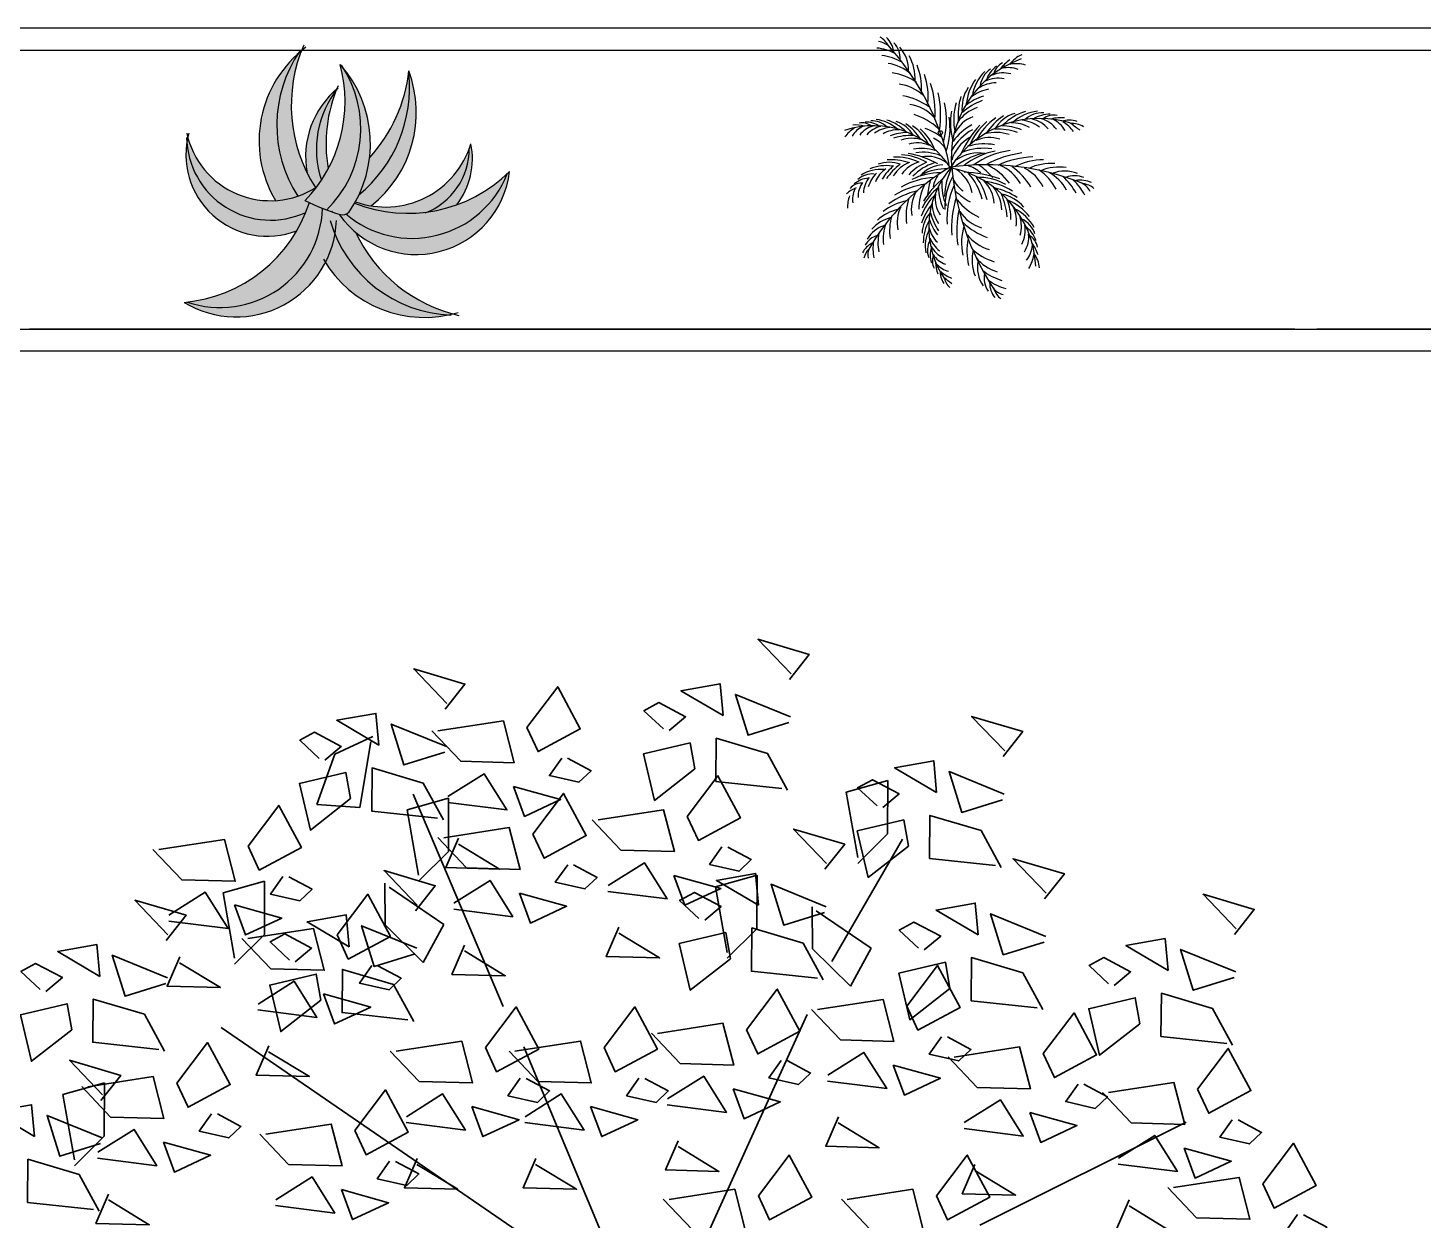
# Model space of a CAD drawing. Header units: millimetres. Extents: x 2667 to 2848, y -1 to 1765.
# Drawn here: x 2763.394 to 2766.538, y 1683.496 to 1686.181 of the extents above; entities that cross this region are included whole.
import ezdxf

# ---------------------------------------------------------------- set-up
doc = ezdxf.new("R2010")
doc.units = ezdxf.units.MM
for name, color, linetype in [('CINZA', 8, 'Continuous'), ('L-tree', 102, 'Continuous'), ('P_LMCT', 8, 'Continuous'), ('PAREDE', 7, 'Continuous'), ('VEGETACAO', 3, 'Continuous')]:
    doc.layers.add(name, color=color, linetype=linetype)
doc.layers.add('L-shrub', color=74, linetype='Continuous', lineweight=35)

# ---------------------------------------------------------------- blocks, each defined once
blk = doc.blocks.new('COQUEIRO')
at = {"layer": 'VEGETACAO', "color": 3, "linetype": 'Continuous'}
blk.add_circle((0.0488, -0.162), 0.00953, dxfattribs=at)
for centre, radius, start, end in [((-0.2592, 0.4816), 0.0892, 38.10063, 73.55212), ((-0.2842, 0.5119), 0.0956, 18.00467, 51.19333), ((-0.2845, 0.5128), 0.1111, 0.66257, 37.53141), ((-0.299, 0.3315), 0.2149, 52.66291, 75.78173), ((-1.1675, -0.1007), 1.1676, 3.58345, 33.67937), ((-0.2535, 0.4916), 0.105, 349.125, 34.47981), ((-0.2675, 0.4439), 0.1491, 349.08285, 34.11359), ((0.7413, 1.4699), 1.2085, 231.98607, 234.05068), ((-0.0547, 0.4696), 0.0894, 12.93374, 47.46008), ((-0.0587, 0.4574), 0.1092, 0.51448, 32.90542), ((-0.2734, 0.4581), 0.1255, 185.13494, 217.52588), ((-0.215, 0.3634), 0.1598, 147.45113, 171.11949), ((-0.2966, 0.2667), 0.2458, 51.48218, 73.93666), ((-0.263, 0.2781), 0.194, 39.1625, 73.12993), ((-0.298, 0.4095), 0.2038, 347.9478, 21.00057), ((-0.0479, 0.3613), 0.1389, 46.92087, 70.58924), ((-0.3131, 0.2642), 0.414, 318.81878, 35.07359), ((-0.0178, 0.3516), 0.1141, 43.05015, 75.00526), ((-0.0974, 0.4161), 0.1674, 2.09394, 19.91238), ((0.0226, 0.4169), 0.062, 335.90175, 29.97291), ((-0.209, 0.4481), 0.1925, 198.12798, 215.94643), ((0.094, 0.4635), 0.4761, 182.96678, 259.22158), ((-0.2355, 0.3333), 0.1312, 143.0351, 174.99021), ((-0.2704, 0.1703), 0.2599, 46.86087, 72.97936), ((-0.3323, 0.3727), 0.2613, 347.4771, 14.00821), ((-0.3224, 0.3333), 0.2756, 343.62358, 11.74846), ((-0.0082, 0.3321), 0.1039, 31.02531, 71.11922), ((-0.0089, 0.2962), 0.113, 28.27713, 66.76408), ((-0.023, 0.3888), 0.1172, 343.08759, 17.28368), ((0.0109, 0.3675), 0.0962, 332.73196, 19.96024), ((-0.0513, 0.3496), 0.168, 333.05239, 10.22995), ((0.1656, 0.3618), 0.1869, 349.23685, 12.35567), ((0.3123, 0.4211), 0.0966, 297.23651, 334.10536), ((0.2978, 0.3892), 0.0776, 334.67457, 10.12607), ((0.3116, 0.4205), 0.0831, 314.57861, 347.76727), ((-0.3182, 0.3638), 0.0712, 188.06745, 242.13861), ((-0.2571, 0.3707), 0.1347, 200.75669, 234.95277), ((-0.2303, 0.3088), 0.1195, 146.92114, 187.01505), ((-0.2042, 0.2769), 0.13, 151.27628, 189.76323), ((-0.2191, 0.1844), 0.1851, 37.83108, 75.04963), ((-0.4401, 0.2769), 0.415, 346.74968, 9.44742), ((-0.5084, 0.8691), 1.0153, 300.15739, 330.25331), ((-0.0376, 0.2548), 0.1458, 22.98041, 51.90604), ((-0.0398, 0.2288), 0.1443, 15.03055, 45.30229), ((-0.0805, 0.3344), 0.2062, 330.83443, 359.70625), ((0.0514, 0.2769), 0.226, 343.43481, 9.5533), ((0.1381, 0.313), 0.1687, 335.73644, 9.70387), ((0.2653, 0.381), 0.1297, 285.6568, 330.68753), ((0.1161, 0.3347), 0.2137, 348.05612, 10.5106), ((0.3078, 0.3888), 0.0913, 285.69894, 331.05375), ((-0.2727, 0.3274), 0.1106, 198.08012, 245.3084), ((-0.2036, 0.3552), 0.1932, 207.81041, 244.98797), ((-0.1489, 0.2596), 0.1677, 166.13433, 195.05995), ((-0.1285, 0.2377), 0.1659, 172.73808, 203.00981), ((-0.2631, 0.0222), 0.3041, 46.4938, 70.64563), ((-0.19, 0.0922), 0.1815, 33.55016, 73.07844), ((-0.4682, 0.2693), 0.4663, 342.5956, 3.64792), ((-0.1641, 0.1331), 0.2652, 14.28167, 33.70647), ((-0.1139, 0.1631), 0.2217, 17.04589, 37.50715), ((-0.0131, 0.2948), 0.1442, 317.56551, 358.38893), ((0.0823, 0.2425), 0.1609, 334.40502, 11.62357), ((0.2267, 0.3914), 0.1773, 284.52174, 317.57451), ((-0.1664, 0.3622), 0.2372, 218.33411, 247.20593), ((-0.0148, 0.2307), 0.2549, 180.53322, 200.99448), ((0.0519, 0.2391), 0.305, 184.3339, 203.75869), ((-0.2529, -0.041), 0.289, 38.77469, 63.71862), ((-0.3446, 0.2244), 0.3634, 335.57655, 3.99041), ((-0.0516, 0.1355), 0.1238, 350.59188, 35.28856), ((-0.0744, 0.1545), 0.1605, 0.74987, 35.15917), ((-0.0872, 0.2896), 0.2342, 312.24036, 341.21637), ((-0.1098, 0.3259), 0.2566, 320.04545, 341.67696), ((0.0219, 0.1839), 0.1578, 330.1241, 9.65238), ((-0.061, 0.2136), 0.2645, 343.06774, 7.21957), ((0.1579, 0.3807), 0.2396, 280.19752, 308.3224), ((0.1847, 0.4038), 0.2272, 284.05104, 310.58215), ((-0.1994, 0.2786), 0.1658, 219.65144, 260.47485), ((-0.1339, 0.3753), 0.2951, 236.3634, 257.99491), ((-0.0445, 0.1949), 0.1846, 182.88119, 217.2905), ((-0.0517, 0.1615), 0.1423, 182.7518, 227.44848), ((0.0889, 0.1947), 0.2563, 192.20856, 217.67514), ((0.1122, 0.1971), 0.259, 193.56238, 222.69196), ((-0.2359, -0.1246), 0.3121, 45.84018, 61.26731), ((-0.2729, 0.1764), 0.3016, 331.72838, 1.22978), ((-0.1829, 0.0721), 0.2253, 355.3484, 24.47798), ((-0.2515, 0.3814), 0.4439, 309.66064, 328.04407), ((-0.1656, 0.0829), 0.2229, 0.36523, 25.8318), ((-0.0882, 0.2751), 0.2395, 307.09056, 335.9438), ((-0.1061, 0.181), 0.2513, 335.34863, 0.29256), ((0.0682, 0.4503), 0.3609, 283.32362, 306.02136), ((0.3159, 0.1242), 0.1039, 322.95631, 3.05022), ((0.3305, 0.1405), 0.1141, 334.98115, 6.93626), ((0.3281, 0.172), 0.1389, 338.85187, 2.52024), ((-0.5826, 0.1622), 0.0956, 230.27309, 263.46175), ((-0.5479, 0.1437), 0.0892, 207.9143, 243.36579), ((-0.4087, 0.2126), 0.2149, 205.68469, 228.80351), ((-0.1578, 1.1497), 1.1676, 247.78705, 277.88297), ((-0.3448, 0.2231), 0.2458, 207.52976, 229.98424), ((-0.3493, 0.1879), 0.194, 208.33649, 242.30392), ((-0.2451, 0.2167), 0.2599, 208.48706, 234.60555), ((-0.2487, 0.1636), 0.1851, 206.41679, 243.63534), ((-0.0985, 0.2389), 0.3041, 210.82079, 234.97262), ((-0.1525, 0.1534), 0.1815, 208.38798, 247.91626), ((-0.1287, 0.3263), 0.2693, 236.824, 265.8), ((-0.0345, 0.2414), 0.289, 217.7478, 242.69173), ((-0.1174, 0.3139), 0.2754, 242.09656, 270.9498), ((0.0686, 0.1422), 0.167, 191.49178, 237.45379), ((-0.1403, -0.02), 0.1475, 27.41088, 54.32759), ((-0.286, 0.1354), 0.3164, 332.7885, 358.02955), ((-0.046, 0.1017), 0.1283, 323.98483, 350.90153), ((0.0646, 0.3556), 0.316, 272.15049, 300.56435), ((-0.1646, 0.1353), 0.2714, 342.41412, 357.84125), ((0.0514, 0.4692), 0.4055, 279.16954, 300.22186), ((0.2332, 0.1227), 0.1458, 314.91141, 343.83703), ((0.2823, 0.1116), 0.113, 320.20813, 358.69508), ((0.363, 0.1592), 0.1172, 275.01859, 309.21467), ((0.406, 0.1274), 0.062, 267.83275, 321.90391), ((0.3605, 0.2384), 0.1674, 294.02493, 311.84338), ((-0.5836, 0.1624), 0.1111, 243.93501, 280.80385), ((-0.5567, 0.1362), 0.105, 246.98661, 292.34142), ((-0.5126, 0.1594), 0.1491, 247.35283, 292.38357), ((-0.485, 0.1961), 0.2038, 260.46585, 293.51862), ((-0.476, -0.0463), 0.4761, 289.67672, 5.93153), ((-0.0448, 0.5259), 0.5105, 249.99629, 268.37973), ((0.0508, 0.2414), 0.3121, 220.19911, 235.62624), ((-0.0328, 0.127), 0.1475, 227.13884, 254.05554), ((0.3504, 0.2205), 0.414, 212.10883, 288.36364), ((0.0181, 0.2754), 0.2752, 269.36244, 294.6035), ((0.0313, 0.1279), 0.1452, 272.51757, 318.47958), ((0.0551, 0.2812), 0.2623, 268.30233, 297.80372), ((0.0095, 0.1892), 0.2253, 287.2794, 316.40898), ((0.026, 0.1773), 0.2229, 292.29622, 317.7628), ((0.1174, 0.0911), 0.1238, 282.52288, 327.21956), ((0.1264, 0.1194), 0.1605, 292.68086, 327.09017), ((0.0731, 0.1945), 0.2652, 306.21267, 325.63747), ((0.1197, 0.1592), 0.2217, 308.97688, 329.43815), ((0.291, 0.1922), 0.2062, 262.76543, 291.63725), ((0.2083, 0.115), 0.1443, 306.96155, 337.23328), ((0.316, 0.1708), 0.168, 264.98339, 302.16095), ((0.3559, 0.1198), 0.0962, 264.66296, 311.89124), ((-0.3989, 0.2495), 0.4761, 251.03578, 327.29058), ((-0.4558, 0.237), 0.2613, 267.45821, 293.98932), ((-0.4152, 0.2352), 0.2756, 269.71796, 297.84284), ((-0.3833, 0.3617), 0.415, 272.019, 294.71674), ((-0.3815, 0.3908), 0.4663, 277.8185, 298.87082), ((-0.3129, 0.2786), 0.3634, 277.47601, 305.88987), ((-0.2515, 0.2179), 0.3016, 280.23664, 309.73804), ((-0.1214, 0.0959), 0.167, 259.56078, 305.52279), ((-0.214, 0.2389), 0.3164, 283.43687, 308.67792), ((-0.5087, 0.1441), 0.5105, 318.0653, 336.44873), ((-0.1633, 0.007), 0.167, 298.20173, 344.16373), ((1.1493, 0.2277), 1.1676, 192.22913, 222.32505), ((0.1077, 0.0895), 0.1452, 233.87663, 279.83863), ((0.1289, 0.151), 0.2253, 248.63845, 277.76803), ((0.2707, 0.3684), 0.4439, 241.59163, 259.97507), ((0.2331, 0.1772), 0.2395, 239.02156, 267.8748), ((0.247, 0.1817), 0.2342, 244.17136, 273.14736), ((0.2723, 0.2162), 0.2566, 251.97645, 273.60796), ((0.2795, 0.115), 0.1442, 249.49651, 290.31992), ((-0.1515, 0.1444), 0.2563, 260.27756, 285.74414), ((-0.145, 0.1669), 0.259, 261.63139, 290.76096), ((-0.3391, -0.0025), 0.2754, 310.16556, 339.0188), ((-0.2261, 0.0477), 0.259, 300.27233, 329.40191), ((-0.2171, 0.0261), 0.2563, 298.91851, 324.38508), ((-0.272, -0.2058), 0.2754, 348.80651, 17.65975), ((0.3065, -0.1806), 0.3016, 160.37407, 189.87546), ((0.3846, -0.2174), 0.3634, 164.22223, 192.63609), ((0.1459, -0.0065), 0.1475, 216.05657, 242.97327), ((0.2961, 0.002), 0.2395, 200.38061, 229.23385), ((0.1343, 0.1314), 0.2229, 253.65528, 279.12186), ((0.1519, 0.007), 0.1238, 243.88193, 288.57861), ((0.3097, -0.0032), 0.2342, 205.53041, 234.50642), ((-1.3945, -1.3002), 1.3898, 52.05869, 54.12329), ((-0.4215, -0.0745), 0.1598, 215.52013, 239.18849), ((-0.4012, -0.1047), 0.1312, 211.1041, 243.05921), ((-0.3765, -0.1091), 0.1195, 214.99014, 255.08405), ((-0.3372, -0.0968), 0.13, 219.34528, 257.83223), ((-0.3005, -0.0519), 0.1677, 234.20333, 263.12895), ((-0.2726, -0.0412), 0.1659, 240.80708, 271.07881), ((-0.2236, 0.0616), 0.2549, 248.60222, 269.06348), ((-0.2065, 0.1267), 0.305, 252.4029, 271.82769), ((-0.3369, -0.0917), 0.1658, 287.72044, 328.54385), ((-0.2015, 0.0208), 0.1846, 250.9502, 285.3595), ((-0.4022, 0.0052), 0.2951, 304.43241, 326.06391), ((-0.1732, 0.0016), 0.1423, 250.82081, 295.51748), ((-0.3549, -0.0082), 0.2693, 304.893, 333.869), ((-0.1449, -0.099), 0.1423, 289.46175, 334.15843), ((-0.2806, -0.2201), 0.2693, 343.53394, 12.50995), ((0.2247, 0.1113), 0.3121, 234.48586, 249.91299), ((0.5136, -0.2432), 0.4663, 171.24128, 192.2936), ((0.254, 0.0312), 0.289, 227.42037, 252.3643), ((0.1766, 0.0234), 0.1605, 254.03992, 288.44922), ((0.351, 0.008), 0.2566, 213.3355, 234.96701), ((0.2934, -0.0756), 0.1442, 210.85556, 251.67898), ((0.1819, 0.1155), 0.2652, 267.57173, 286.99652), ((0.1962, 0.0588), 0.2217, 270.33594, 290.7972), ((0.3507, -0.0224), 0.2062, 224.12448, 252.9963), ((0.2378, -0.0311), 0.1443, 268.3206, 298.59234), ((0.3568, -0.0548), 0.168, 226.34245, 263.52), ((0.2621, -0.0407), 0.1458, 276.27047, 305.19609), ((0.2935, -0.08), 0.113, 281.56719, 320.05413), ((0.3276, -0.0911), 0.1039, 284.31536, 324.40927), ((0.3492, -0.0875), 0.1141, 296.3402, 328.29531), ((0.367, -0.0614), 0.1389, 300.21092, 323.87929), ((-0.5433, -0.1016), 0.1028, 238.64928, 273.17562), ((-0.5311, -0.0932), 0.1255, 253.20395, 285.59488), ((-0.4978, -0.0373), 0.1925, 266.19698, 284.01543), ((-0.4604, -0.1701), 0.0712, 256.13645, 310.20761), ((-0.4439, -0.1108), 0.1347, 268.82569, 303.02177), ((-0.4096, -0.1414), 0.1106, 266.14912, 313.37741), ((-0.4096, -0.067), 0.1932, 275.87941, 313.05697), ((-0.4022, -0.0299), 0.2372, 286.40311, 315.27493), ((-0.179, -0.1017), 0.1846, 289.59114, 324.00044), ((-0.326, -0.2392), 0.2951, 343.07335, 4.70486), ((0.4869, -0.2549), 0.415, 175.39537, 198.0931), ((0.2119, -0.1099), 0.1815, 222.19584, 261.72412), ((0.3561, -0.1195), 0.0962, 226.02201, 273.25029), ((0.3862, -0.0932), 0.1172, 236.37764, 270.57373), ((0.4, -0.1449), 0.062, 229.1918, 283.26296), ((0.4338, -0.0298), 0.1674, 255.38399, 273.20244), ((-0.2217, -0.0836), 0.2549, 287.24316, 307.70442), ((-0.249, -0.0221), 0.305, 291.04384, 310.46864), ((-0.3041, -0.2666), 0.2372, 325.04406, 353.91588), ((-0.2146, -0.2741), 0.1658, 326.36138, 7.1848), ((0.2737, -0.0297), 0.3041, 235.13948, 259.29131), ((0.3791, -0.3284), 0.2756, 172.26927, 200.39415), ((-0.2109, -0.2203), 0.1677, 272.84427, 301.7699), ((-0.2403, -0.3583), 0.1106, 304.79007, 352.01835), ((-0.1958, -0.1944), 0.1659, 279.44802, 309.71976), ((-0.2867, -0.3002), 0.1932, 314.52036, 351.69792), ((0.2546, -0.1967), 0.1851, 226.47676, 263.69531), ((0.3948, -0.3659), 0.2613, 176.12278, 202.65389), ((-0.2346, -0.3124), 0.1195, 253.63109, 293.725), ((-0.2115, -0.2782), 0.13, 257.98623, 296.47318), ((-0.262, -0.4124), 0.0712, 294.7774, 348.84856), ((-0.2862, -0.3558), 0.1347, 307.46663, 341.66272), ((0.3032, -0.1751), 0.2599, 235.50655, 261.62504), ((0.3663, -0.4074), 0.2038, 176.59348, 209.64625), ((0.312, -0.2827), 0.194, 227.80818, 261.77561), ((0.3414, -0.446), 0.1491, 177.72854, 222.75927), ((-0.2913, -0.3135), 0.1598, 254.16107, 277.82944), ((-0.3653, -0.3966), 0.1255, 291.84489, 324.23583), ((-0.2566, -0.3244), 0.1312, 249.74505, 281.70016), ((-0.3742, -0.3321), 0.1925, 304.83793, 322.65637), ((0.3435, -0.2664), 0.2458, 240.12786, 262.58234), ((0.3348, -0.4953), 0.105, 177.77068, 223.12549), ((0.3556, -0.3301), 0.2149, 241.30859, 264.42741), ((0.3686, -0.5116), 0.1111, 189.30825, 226.1771), ((0.3388, -0.4845), 0.0892, 226.74631, 262.19781), ((0.3681, -0.5107), 0.0956, 206.65036, 239.83901)]:
    blk.add_arc(centre, radius, start, end, dxfattribs=at)
blk = doc.blocks.new('AV5')
at = {"layer": 'VEGETACAO', "xscale": 0.5, "yscale": 0.5, "zscale": 0.5}
blk.add_blockref('COQUEIRO', (-0.0275, 0.096), dxfattribs=at)
blk = doc.blocks.new('AV6')
h = blk.add_hatch(color=106)
h.paths.add_polyline_path([(-0.4477, -0.003, -0.005016), (-0.443, 0.0016, -0.513349), (-0.0794, 0.0927, -0.175433), (-0.0658, 0.0935, -0.022246), (-0.0262, 0.0798, -0.504406), (0.2789, 0.2908, -0.005016), (0.2854, 0.2915, 0.526482), (-0.0544, 0.1384, 0.288035), (-0.3101, 0.3198, 0.009659), (-0.32, 0.3175, -0.219762), (-0.1006, 0.1335, 0.597519)])
h.paths.add_polyline_path([(0.0113, 0.0887, 0.017799), (0.0033, 0.0669, -0.005772), (0.0131, 0.0621, 0.030703), (-0.0125, 0.0322, -0.506864), (0.2773, -0.08, 0.014459), (0.2793, -0.0695, 0.525417)])
h = blk.add_hatch(color=74)
h.paths.add_polyline_path([(-0.443, 0.0016, -0.291066), (-0.0987, 0.068, -0.022677), (-0.0856, 0.0885, -0.094648), (-0.0794, 0.0927, 0.513349)])
h.paths.add_polyline_path([(0.0131, 0.0621, 0.028086), (-0.0354, 0.0833, 0.353279), (-0.0741, -0.2351, 0.011523), (-0.0661, -0.2445, -0.264453)])
h.paths.add_polyline_path([(0.0316, 0.1301, 0.035308), (0.0113, 0.0887, -0.525417), (0.2793, -0.0695, 0.577919)])
h.paths.add_polyline_path([(-0.3101, 0.3198, -0.288035), (-0.0544, 0.1384, -0.074612), (-0.0328, 0.2019, 0.314228)])
h.paths.add_polyline_path([(0.0084, -0.0003, 0.028355), (-0.0107, 0.0333, 0.00267), (-0.0125, 0.0322, 0.015403), (-0.0239, 0.0161, -0.246599), (-0.057, -0.1859, -0.00232), (-0.0581, -0.1888, 0.266418)])
h = blk.add_hatch(color=72)
h.paths.add_polyline_path([(0.2789, 0.2908, 0.504406), (-0.0262, 0.0798, -0.017106), (0.0033, 0.0669, -0.295443)])
h.paths.add_polyline_path([(-0.1005, 0.0649, 0.046042), (-0.1362, 0.0741, 0.325454), (-0.2207, -0.23, -0.162584), (-0.1327, -0.0351, -0.098869)])
h.paths.add_polyline_path([(-0.0239, 0.0161, 0.02315), (-0.0391, -0.0093, -0.137861), (-0.057, -0.1859, 0.246599)])
h.paths.add_polyline_path([(-0.2628, 0.0878, 0.052527), (-0.3293, 0.0715, 0.21466), (-0.3608, -0.0658, -0.015101), (-0.3569, -0.0543, -0.301897)])
h.paths.add_polyline_path([(0.0796, 0.0622, 0.066648), (0.0294, 0.0523, -0.296118), (0.029, -0.2686, 0.358442)])
h = blk.add_hatch(color=3)
h.paths.add_polyline_path([(0.0294, 0.0523, 0.057851), (-0.0107, 0.0333, -0.240197), (0.0213, -0.2753, 0.009659), (0.029, -0.2686, 0.296118)])
h.paths.add_polyline_path([(-0.0354, 0.0833, 0.017041), (-0.0658, 0.0935, 0.274641), (-0.0856, 0.0885, 0.336018), (-0.0741, -0.2351, -0.353279)])
h.paths.add_polyline_path([(-0.1005, 0.0649, -0.003329), (-0.0987, 0.068, 0.128581), (-0.2628, 0.0878, 0.301897), (-0.3569, -0.0543, -0.411027)])
at = {"layer": 'P_LMCT'}
for centre, radius, start, end in [((-0.4095, -0.0121), 0.3415, 25.229, 77.1188), ((-0.256, 0.062), 0.2634, 30.1642, 106.8497), ((-0.3266, 0.0255), 0.2947, 16.1293, 87.9282), ((0.1681, 0.0983), 0.226, 58.725, 177.7875), ((0.2043, 0.0726), 0.2306, 71.2185, 178.2095), ((0.3141, -0.034), 0.3267, 95.0361, 162.0233), ((-0.2374, -0.0281), 0.2118, 35.3303, 173.1806), ((-0.2285, -0.0833), 0.2306, 49.6374, 158.3383), ((0.0979, -0.0411), 0.1836, 344.5826, 111.1809), ((0.0908, -0.0827), 0.189, 0.7549, 114.8716), ((-0.2187, -0.2359), 0.3267, 68.4571, 134.5207), ((-0.1925, -0.0321), 0.1716, 142.8513, 191.3124), ((-0.1685, -0.1243), 0.201, 70.2322, 163.0686), ((-0.2029, -0.0541), 0.154, 110.8015, 180.4803), ((0.0304, -0.136), 0.2681, 128.4295, 200.5403), ((0.1337, -0.0657), 0.2681, 144.805, 221.8306), ((0.1425, -0.0999), 0.2553, 134.0736, 213.9976), ((-0.0715, 0.0743), 0.02, 73.4657, 136.0217), ((-0.1999, -0.3583), 0.4712, 63.0896, 73.4657), ((0.041, 0.1045), 0.0912, 190.3947, 191.4808), ((0.0903, -0.192), 0.3127, 129.4512, 186.0898), ((0.2431, -0.1608), 0.3203, 135.7047, 195.147), ((0.0913, -0.1301), 0.1926, 12.0444, 122.5933), ((-0.2974, -0.1524), 0.3415, 336.5963, 32.8642), ((-0.1468, -0.0724), 0.2634, 306.8653, 30.7421), ((0.0134, 0.0619), 0, 306.1793, 0), ((-0.218, -0.1078), 0.2947, 325.7868, 32.9122), ((-0.2328, -0.0534), 0.2202, 321.1847, 18.3975), ((-0.1891, -0.0365), 0.2009, 309.5461, 10.3854), ((-0.3622, -0.0658), 0.328, 336.5687, 9.9121), ((0.1152, -0.2643), 0.3376, 137.2327, 174.171)]:
    blk.add_arc(centre, radius, start, end, dxfattribs=at)
blk = doc.blocks.new('flower shrub 2')
at = {"layer": 'L-shrub', "color": 201}
for p, q in [((-106.23, 211.82), (-92.99, 218)), ((-93.69, 216.06), (-97.6, 193.26)), ((-112.6, 194.32), (-106.23, 211.82)), ((71.95, 198.59), (86.43, 202.67)), ((86.43, 202.67), (86.36, 184.05)), ((-81.12, 192.39), (-66.64, 196.47)), ((-66.64, 196.47), (-66.71, 177.85)), ((75.99, 175.82), (71.95, 198.59)), ((-97.6, 193.26), (-112.6, 194.32)), ((-77.07, 169.62), (-81.12, 192.39)), ((86.36, 184.05), (75.99, 173.75)), ((-66.71, 177.85), (-77.08, 167.55)), ((-145.24, 163.47), (-130.76, 167.54)), ((-130.76, 167.54), (-130.83, 148.93)), ((-88.72, 152.29), (-88.87, 166.9)), ((-87.4, 165.46), (-68.26, 152.47)), ((26.45, 165.53), (40.92, 169.61)), ((30.49, 142.76), (26.45, 165.53)), ((40.92, 169.61), (40.85, 150.99)), ((-141.2, 140.7), (-145.24, 163.47)), ((60.21, 144.02), (60.06, 158.64)), ((61.53, 157.19), (80.67, 144.21)), ((-75.44, 139.25), (-88.72, 152.29)), ((-68.26, 152.47), (-75.44, 139.25)), ((40.85, 150.99), (30.48, 140.69)), ((-130.83, 148.93), (-141.21, 138.63)), ((73.5, 130.99), (60.21, 144.02)), ((80.67, 144.21), (73.5, 130.99)), ((-201.09, 93.22), (-186.61, 97.3)), ((-186.61, 97.3), (-186.68, 78.69))]:
    blk.add_line(p, q, dxfattribs=at)
at = {"layer": 'L-shrub', "color": 98}
for p, q in [((-197.05, 70.45), (-201.09, 93.22)), ((-186.68, 78.69), (-197.06, 68.38))]:
    blk.add_line(p, q, dxfattribs=at)
at = {"layer": 'L-shrub', "color": 92}
for points in [[(52.15, 237.83), (59.05, 246.56), (41.2, 251.84), (52.74, 239.81)], [(-67.82, 227.5), (-60.92, 236.23), (-78.77, 241.51), (-67.23, 229.48)], [(-39.32, 221.12), (-28.59, 235.29), (-20.71, 220.61), (-35.41, 212.74), (-39.32, 221.12)], [(29.03, 225.28), (27.99, 236.36), (14.33, 233.94), (29.03, 225.28)], [(10.23, 220.07), (15.95, 224.84), (6.62, 229.76), (1.48, 226.97), (8.24, 220.66)], [(52.02, 222.79), (37.77, 218.39), (33.35, 232.62), (52.6, 224.77)], [(-90.95, 214.95), (-91.98, 226.03), (-105.64, 223.61), (-90.95, 214.95)], [(126.62, 210.97), (133.52, 219.7), (115.67, 224.99), (127.2, 212.95)], [(-109.75, 209.74), (-104.02, 214.51), (-113.35, 219.43), (-118.49, 216.64), (-111.73, 210.33)], [(-67.96, 212.46), (-82.2, 208.06), (-86.62, 222.29), (-67.37, 214.44)], [(-70.39, 219.89), (-47.54, 223.41), (-43.79, 208.84), (-62.4, 209.34), (-72.46, 219.95)], [(19.2, 206.65), (5.18, 195.71), (1.34, 211.93), (17.57, 215.74), (19.2, 206.65)], [(49.53, 199.82), (26.54, 202.32), (26.68, 217.36), (44.53, 212.08), (51.52, 199.24)], [(-27.19, 210.46), (-31.5, 204.37), (-21.21, 202.03), (-16.97, 206.05), (-25.13, 210.4)], [(103.49, 198.43), (102.46, 209.5), (88.8, 207.08), (103.49, 198.43)], [(-100.78, 196.32), (-114.8, 185.38), (-118.63, 201.6), (-102.4, 205.41), (-100.78, 196.32)], [(-70.44, 189.49), (-93.43, 191.99), (-93.29, 207.03), (-75.44, 201.75), (-68.45, 188.91)], [(-66.87, 197.06), (-54.24, 204.99), (-46.3, 192.37), (-66.93, 195)], [(16.53, 190.13), (27.26, 204.31), (35.14, 189.63), (20.44, 181.76), (16.53, 190.13)], [(126.48, 195.93), (112.24, 191.53), (107.82, 205.76), (127.07, 197.91)], [(-44.01, 200.58), (-40.16, 190.14), (-27.58, 196), (-44.01, 200.58)], [(84.69, 193.22), (90.42, 197.99), (81.09, 202.9), (75.95, 200.11), (82.71, 193.8)], [(-37.25, 183.93), (-26.52, 198.11), (-18.64, 183.43), (-33.34, 175.56), (-37.25, 183.93)], [(-136.54, 179.8), (-125.81, 193.98), (-117.93, 179.3), (-132.63, 171.43), (-136.54, 179.8)], [(124, 172.97), (101.01, 175.46), (101.15, 190.5), (119, 185.22), (125.98, 172.38)], [(-68.32, 182.7), (-45.47, 186.22), (-41.72, 171.65), (-60.33, 172.15), (-70.39, 182.76)], [(64.56, 171.72), (71.46, 180.45), (53.61, 185.73), (65.15, 173.7)], [(93.66, 179.79), (79.64, 168.86), (75.81, 185.07), (92.04, 188.89), (93.66, 179.79)], [(-63.13, 182.49), (-67.54, 172.28), (-48.93, 171.78), (-63.18, 180.43)], [(28.66, 179.47), (24.35, 173.38), (34.64, 171.04), (38.88, 175.06), (30.72, 179.41)], [(141.1, 161.39), (148, 170.12), (130.14, 175.4), (141.68, 163.37)], [(-78.16, 157.26), (-71.26, 165.99), (-89.12, 171.27), (-77.58, 159.24)], [(-25.12, 173.27), (-29.43, 167.19), (-19.14, 164.84), (-14.9, 168.86), (-23.06, 173.21)], [(-11.02, 166.07), (1.61, 174), (9.54, 161.38), (-11.08, 164.01)], [(41.44, 159.17), (40.4, 170.25), (26.74, 167.83), (41.44, 159.17)], [(-124.41, 169.14), (-128.72, 163.05), (-118.43, 160.71), (-114.19, 164.73), (-122.34, 169.08)], [(-64.8, 159.87), (-52.17, 167.8), (-44.24, 155.19), (-64.86, 157.81)], [(11.84, 169.59), (15.69, 159.15), (28.27, 165.01), (11.84, 169.59)], [(64.43, 156.68), (50.18, 152.28), (45.76, 166.51), (65.01, 158.66)], [(-105.51, 148.81), (-94.78, 162.99), (-86.9, 148.31), (-101.6, 140.44), (-105.51, 148.81)], [(-41.95, 163.39), (-38.09, 152.95), (-25.52, 158.81), (-41.95, 163.39)], [(22.64, 153.96), (28.36, 158.73), (19.03, 163.65), (13.89, 160.86), (20.65, 154.55)], [(207.29, 148.99), (214.19, 157.72), (196.34, 163.01), (207.88, 150.97)], [(-141.23, 159.26), (-137.38, 148.82), (-124.8, 154.68), (-141.23, 159.26)], [(-101.29, 144.71), (-102.33, 155.79), (-115.98, 153.37), (-101.29, 144.71)], [(117.97, 148.84), (116.93, 159.92), (103.28, 157.5), (117.97, 148.84)], [(140.96, 146.35), (126.72, 141.95), (122.3, 156.18), (141.55, 148.33)], [(-78.3, 142.22), (-92.54, 137.81), (-96.96, 152.05), (-77.71, 144.2)], [(-7.28, 151.5), (-11.69, 141.29), (6.92, 140.79), (-7.33, 149.44)], [(61.95, 133.71), (38.95, 136.21), (39.09, 151.25), (56.94, 145.97), (63.93, 133.13)], [(99.17, 143.63), (104.9, 148.4), (95.57, 153.32), (90.43, 150.53), (97.19, 144.22)], [(-120.09, 139.5), (-114.36, 144.27), (-123.69, 149.19), (-128.83, 146.4), (-122.07, 140.09)], [(31.61, 140.54), (17.59, 129.6), (13.76, 145.82), (29.99, 149.63), (31.61, 140.54)], [(184.16, 136.45), (183.13, 147.53), (169.47, 145.1), (184.16, 136.45)], [(-188.17, 134.38), (-189.2, 145.46), (-202.86, 143.04), (-188.17, 134.38)], [(-165.18, 131.89), (-179.42, 127.48), (-183.84, 141.72), (-164.59, 133.87)], [(-61.06, 145.31), (-65.47, 135.09), (-46.86, 134.59), (-61.11, 143.24)], [(207.15, 133.95), (192.91, 129.55), (188.49, 143.78), (207.74, 135.93)], [(108.14, 130.21), (94.12, 119.27), (90.29, 135.49), (106.52, 139.3), (108.14, 130.21)], [(93.06, 124.02), (103.79, 138.2), (111.67, 123.52), (96.98, 115.65), (93.06, 124.02)], [(138.48, 123.38), (115.49, 125.88), (115.63, 140.92), (133.48, 135.64), (140.46, 122.8)], [(165.36, 131.24), (171.09, 136.01), (161.76, 140.92), (156.62, 138.13), (163.38, 131.82)], [(-167.66, 108.92), (-190.65, 111.42), (-190.51, 126.46), (-172.66, 121.17), (-165.67, 108.33)], [(37.21, 115.75), (47.94, 129.93), (55.82, 115.25), (41.13, 107.38), (37.21, 115.75)], [(174.33, 117.81), (160.31, 106.88), (156.48, 123.09), (172.71, 126.91), (174.33, 117.81)], [(204.67, 110.99), (181.68, 113.48), (181.82, 128.52), (199.67, 123.24), (206.65, 110.4)], [(-53.8, 109.56), (-43.07, 123.73), (-35.19, 109.05), (-49.89, 101.18), (-53.8, 109.56)], [(61.99, 122.79), (84.85, 126.31), (88.59, 111.74), (69.98, 112.24), (59.92, 122.85)], [(140.64, 107.49), (151.37, 121.67), (159.25, 106.99), (144.55, 99.12), (140.64, 107.49)], [(105.19, 113.36), (100.89, 107.27), (111.17, 104.93), (115.42, 108.95), (107.26, 113.3)], [(-84.87, 108.33), (-62.02, 111.85), (-58.27, 97.28), (-76.88, 97.78), (-86.94, 108.38)], [(-43.5, 108.33), (-20.65, 111.85), (-16.9, 97.28), (-35.51, 97.78), (-45.57, 108.38)], [(65.51, 99.96), (78.14, 107.89), (86.08, 95.27), (65.46, 97.9)], [(194.42, 95.09), (205.15, 109.27), (213.03, 94.59), (198.33, 86.72), (194.42, 95.09)], [(-187.79, 91.15), (-180.89, 99.88), (-198.75, 105.16), (-187.21, 93.13)], [(49.34, 105.09), (45.04, 99.01), (55.32, 96.67), (59.57, 100.68), (51.41, 105.04)], [(88.37, 103.48), (92.23, 93.04), (104.8, 98.9), (88.37, 103.48)], [(-192.43, 95.93), (-169.58, 99.45), (-165.83, 84.88), (-184.44, 85.38), (-194.5, 95.99)], [(-41.67, 98.9), (-45.98, 92.81), (-35.69, 90.47), (-31.45, 94.49), (-39.6, 98.84)], [(-0.3, 98.9), (-4.61, 92.81), (5.68, 90.47), (9.92, 94.49), (1.76, 98.84)], [(9.66, 91.7), (22.29, 99.62), (30.23, 87.01), (9.61, 89.63)], [(163.35, 93.87), (186.2, 97.38), (189.95, 82.82), (171.34, 83.32), (161.28, 93.92)], [(-99.31, 80.63), (-88.58, 94.81), (-80.7, 80.13), (-95.39, 72.26), (-99.31, 80.63)], [(-39.98, 85.5), (-27.35, 93.43), (-19.41, 80.81), (-40.04, 83.43)], [(32.52, 95.21), (36.38, 84.78), (48.95, 90.64), (32.52, 95.21)], [(152.77, 96.83), (148.46, 90.75), (158.75, 88.4), (162.99, 92.42), (154.83, 96.77)], [(-17.12, 89.02), (-13.27, 78.58), (-0.69, 84.44), (-17.12, 89.02)], [(-149.23, 86.5), (-153.54, 80.42), (-143.25, 78.07), (-139.01, 82.09), (-147.17, 86.44)], [(69.26, 85.39), (64.84, 75.18), (83.45, 74.68), (69.2, 83.33)], [(206.55, 84.43), (202.24, 78.35), (212.53, 76.01), (216.77, 80.02), (208.61, 84.38)], [(166.87, 71.04), (179.5, 78.96), (187.44, 66.35), (166.81, 68.97)], [(13.41, 77.13), (8.99, 66.92), (27.6, 66.41), (13.35, 75.06)], [(189.73, 74.55), (193.58, 64.12), (206.16, 69.98), (189.73, 74.55)], [(217.17, 62.04), (227.9, 76.22), (235.78, 61.54), (221.08, 53.67), (217.17, 62.04)], [(-87.18, 69.97), (-91.48, 63.89), (-81.2, 61.54), (-76.95, 65.56), (-85.11, 69.92)], [(-77.6, 70.93), (-82.02, 60.72), (-63.41, 60.22), (-77.66, 68.87)], [(-36.23, 70.93), (-40.65, 60.72), (-22.04, 60.22), (-36.29, 68.87)], [(41.35, 57.91), (52.08, 72.09), (59.96, 57.41), (45.26, 49.54), (41.35, 57.91)], [(103.41, 57.91), (114.13, 72.09), (122.01, 57.41), (107.32, 49.54), (103.41, 57.91)], [(116.83, 68.87), (112.42, 58.65), (131.03, 58.15), (116.78, 66.8)], [(186.1, 60.81), (208.96, 64.33), (212.7, 49.76), (194.09, 50.26), (184.03, 60.87)], [(-104, 60.09), (-100.14, 49.66), (-87.57, 55.52), (-104, 60.09)], [(10.28, 56.68), (33.14, 60.2), (36.88, 45.63), (18.27, 46.13), (8.21, 56.74)], [(72.33, 56.68), (95.19, 60.2), (98.94, 45.63), (80.33, 46.13), (70.27, 56.74)], [(170.61, 56.47), (166.2, 46.26), (184.81, 45.75), (170.56, 54.41)], [(229.3, 51.38), (225, 45.3), (235.28, 42.95), (239.53, 46.97), (231.37, 51.32)]]:
    blk.add_lwpolyline(points, dxfattribs=at)
at = {"layer": 'L-shrub', "color": 32}
for points in [[(-47.57, 123.92), (-79, 197.93)], [(66.94, 139.62), (91.63, 182.23)], [(4.49, 2.24), (58.38, 121.09)], [(-2.25, 17.94), (-145.94, 116.61)], [(4.49, 2.24), (-40.41, 109.88)], [(118.58, 47.68), (190.43, 83.56)]]:
    blk.add_lwpolyline(points, dxfattribs=at)
at = {"layer": 'L-shrub', "color": 201}
for points in [[(-14.54, 188.9), (8.31, 192.42), (12.06, 177.85), (-6.55, 178.35), (-16.61, 188.96)], [(-80.78, 119.25), (-103.77, 121.75), (-103.63, 136.79), (-85.78, 131.5), (-78.8, 118.66)], [(-110.21, 128.27), (-106.35, 117.83), (-93.78, 123.69), (-110.21, 128.27)], [(-12.43, 109.56), (-1.7, 123.73), (6.18, 109.05), (-8.52, 101.18), (-12.43, 109.56)], [(6.14, 114.53), (29, 118.04), (32.74, 103.47), (14.13, 103.98), (4.07, 114.58)], [(109.57, 106.26), (132.42, 109.78), (136.17, 95.21), (117.56, 95.71), (107.5, 106.32)], [(-81.35, 85.5), (-68.72, 93.43), (-60.78, 80.81), (-81.41, 83.43)], [(113.09, 83.43), (125.72, 91.36), (133.65, 78.75), (113.03, 81.37)], [(135.94, 86.95), (139.8, 76.51), (152.38, 82.37), (135.94, 86.95)]]:
    blk.add_lwpolyline(points, dxfattribs=at)
at = {"layer": 'L-shrub', "color": 98}
for points in [[(-167.61, 178.57), (-144.76, 182.09), (-141.01, 167.52), (-159.62, 168.02), (-169.68, 178.63)], [(-165.04, 146.93), (-158.14, 155.66), (-175.99, 160.94), (-164.45, 148.91)], [(-164.09, 155.74), (-151.46, 163.67), (-143.52, 151.05), (-164.15, 153.68)], [(-136.58, 147.58), (-113.73, 151.1), (-109.98, 136.53), (-128.59, 137.03), (-138.65, 147.64)], [(-160.34, 141.17), (-164.76, 130.96), (-146.15, 130.46), (-160.4, 139.11)], [(-206.97, 129.17), (-201.24, 133.94), (-210.57, 138.86), (-215.71, 136.07), (-208.95, 129.76)], [(-93.39, 138.15), (-97.69, 132.06), (-87.4, 129.72), (-83.16, 133.74), (-91.32, 138.09)], [(-133.06, 124.75), (-120.43, 132.68), (-112.5, 120.06), (-133.12, 122.69)], [(-111.12, 126.07), (-125.14, 115.14), (-128.97, 131.36), (-112.74, 135.17), (-111.12, 126.07)], [(-198, 115.75), (-212.02, 104.81), (-215.85, 121.03), (-199.62, 124.84), (-198, 115.75)], [(-161.36, 97.16), (-150.63, 111.34), (-142.75, 96.66), (-157.45, 88.79), (-161.36, 97.16)], [(-129.32, 110.18), (-133.73, 99.97), (-115.12, 99.47), (-129.37, 108.12)], [(-210.92, 78.6), (-211.96, 89.68), (-225.62, 87.26), (-210.92, 78.6)], [(-58.49, 89.02), (-54.64, 78.58), (-42.06, 84.44), (-58.49, 89.02)], [(-187.93, 76.11), (-202.17, 71.7), (-206.59, 85.94), (-187.34, 78.09)], [(-130.38, 79.41), (-107.52, 82.92), (-103.78, 68.35), (-122.39, 68.86), (-132.45, 79.46)], [(-188.91, 73.1), (-176.28, 81.03), (-168.35, 68.42), (-188.97, 71.04)], [(-166.05, 76.62), (-162.2, 66.18), (-149.62, 72.04), (-166.05, 76.62)], [(-190.41, 53.14), (-213.4, 55.64), (-213.26, 70.68), (-195.41, 65.39), (-188.43, 52.55)], [(-126.86, 56.58), (-114.23, 64.5), (-106.29, 51.89), (-126.91, 54.51)], [(-185.17, 58.54), (-189.58, 48.32), (-170.97, 47.82), (-185.22, 56.47)]]:
    blk.add_lwpolyline(points, dxfattribs=at)

msp = doc.modelspace()

# ---------------------------------------------------------------- linework, layer by layer
for p, q in [((2763.3478, 1686.1314), (2769.2001, 1686.1314)), ((2763.3478, 1685.5029), (2769.2001, 1685.5029))]:
    msp.add_line(p, q)
at = {"layer": 'PAREDE'}
for points in [[(2763.3978, 1685.4529), (2760.4467, 1685.4529), (2760.4467, 1686.1814), (2763.3978, 1686.1814)], [(2763.3478, 1686.1814), (2766.299, 1686.1814)], [(2766.249, 1686.1814), (2769.2001, 1686.1814)], [(2763.3978, 1686.1314), (2766.249, 1686.1314)], [(2766.299, 1686.1314), (2769.1501, 1686.1314)], [(2766.249, 1685.5029), (2763.3978, 1685.5029)], [(2769.1501, 1685.5029), (2766.299, 1685.5029)], [(2766.299, 1685.4529), (2763.3478, 1685.4529)], [(2769.2001, 1685.4529), (2766.249, 1685.4529)]]:
    msp.add_lwpolyline(points, dxfattribs=at)

# ---------------------------------------------------------------- block references
at = {"layer": 'CINZA', "ltscale": 0.015, "rotation": 180}
for name, p in [('AV5', (2765.4473, 1685.9602)), ('AV6', (2764.0319, 1685.8547))]:
    msp.add_blockref(name, p, dxfattribs=at)
at = {"layer": 'L-tree', "linetype": 'Continuous', "xscale": 0.006464851152792891, "yscale": 0.006464851152792891, "zscale": 0.006464851152792891}
msp.add_blockref('flower shrub 2', (2764.7731, 1683.1761), dxfattribs=at)

doc.saveas('drawing.dxf')
